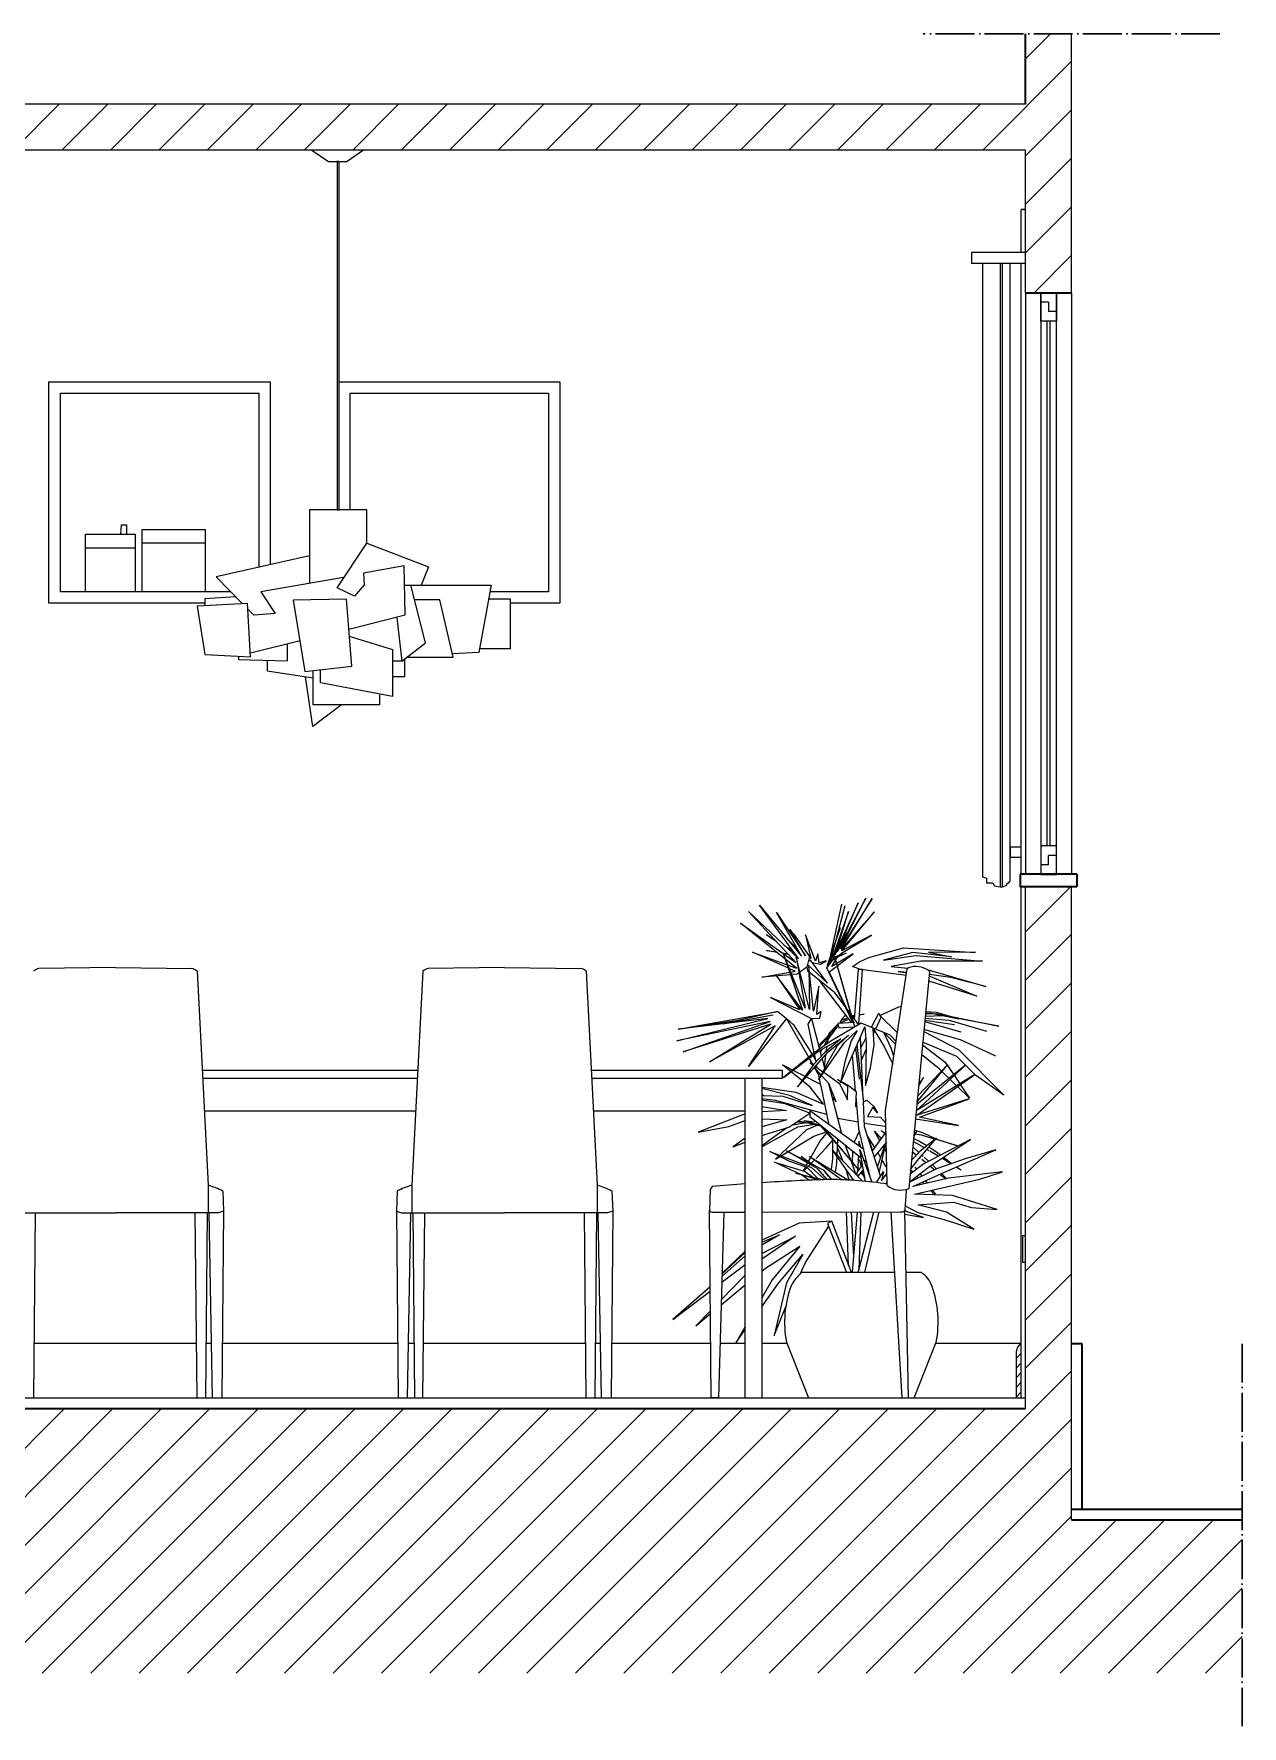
# Model space of a CAD drawing. Header units: millimetres. Extents: x 1206 to 12724, y 2853 to 4863.
# Drawn here: x 1436.2 to 1660.1, y 4544.1 to 4857.4 of the extents above; entities that cross this region are included whole.
import ezdxf

# ---------------------------------------------------------------- set-up
doc = ezdxf.new("R2010")
doc.units = ezdxf.units.MM
doc.linetypes.add('ACAD_ISO04W100', pattern=[30, 24, -3, 0, -3])
for name, color, linetype, lineweight in [('A-DETL-MBND', 7, 'Continuous', 18), ('A-FURN', 6, 'Continuous', 18), ('A-LP-SEZIONI', 250, 'Continuous', 13), ('A-SECT A-MCUT', 7, 'Continuous', 35), ('A-SECT C-MCUT', 7, 'Continuous', 20), ('arredi', 4, 'Continuous', 20), ('battiscopa', 6, 'Continuous', 13)]:
    doc.layers.add(name, color=color, linetype=linetype, lineweight=lineweight)
doc.layers.add('FINESTRE', color=5, linetype='Continuous')
doc.layers.add('VITI E CERNIERE', color=8, linetype='Continuous')

msp = doc.modelspace()

# ---------------------------------------------------------------- hatches: boundary and pattern name
at = {"layer": 'A-DETL-MBND'}
h = msp.add_hatch(dxfattribs=at)
h.set_pattern_fill('ANSI31', color=4, scale=2)
h.paths.add_polyline_path([(1238.03, 4844.41), (1238.03, 4835.91), (1619.94, 4835.91), (1619.94, 4809.5), (1628.44, 4809.5), (1628.44, 4857.44), (1619.94, 4857.44), (1619.94, 4844.41)])
h = msp.add_hatch(dxfattribs=at)
h.set_pattern_fill('ANSI31', color=4, scale=2)
h.paths.add_polyline_path([(1628.44, 4699.49), (1619.94, 4699.49), (1619.94, 4602.9), (1238.03, 4602.9), (1238.03, 4553.88), (1660.06, 4553.88), (1660.06, 4582.29), (1628.44, 4582.29)])
at = {"layer": 'arredi'}
h = msp.add_hatch(dxfattribs=at)
h.set_pattern_fill('ANSI31', color=256, scale=0.4)
h.paths.add_polyline_path([(1239.75, 4613.5), (1239.75, 4613.54, 0.420204), (1238.31, 4614.9), (1238.03, 4614.9), (1238.03, 4604.9), (1239.75, 4604.9)])
h.paths.add_polyline_path([(1619.14, 4614.85, 0.308637), (1618.23, 4613.47), (1618.23, 4604.9), (1619.14, 4604.9)])

# ---------------------------------------------------------------- linework, layer by layer
at = {"layer": 'A-DETL-MBND'}
msp.add_line((1619.94, 4844.41), (1238.03, 4844.41), dxfattribs=at)
at = {"layer": 'A-FURN'}
for p, q in [((1619.94, 4816.97), (1609.94, 4816.97)), ((1609.94, 4816.97), (1609.94, 4814.97)), ((1609.94, 4814.97), (1619.94, 4814.97)), ((1611.93, 4814.97), (1611.93, 4701.34)), ((1615.24, 4814.97), (1615.24, 4699.49)), ((1615.64, 4699.49), (1615.64, 4814.97)), ((1617.04, 4814.97), (1617.04, 4700.51)), ((1492.36, 4769.28), (1492.76, 4769.28)), ((1454.53, 4754.14), (1442.86, 4754.14)), ((1617.14, 4704.93), (1617.14, 4706.93)), ((1617.14, 4706.93), (1619.14, 4706.93)), ((1619.14, 4704.93), (1617.14, 4704.93)), ((1611.93, 4701.34), (1612.7, 4701.08)), ((1612.7, 4701.08), (1612.7, 4700.25)), ((1616.44, 4700.05), (1617.04, 4700.51)), ((1590.35, 4697.38), (1585.01, 4687.47)), ((1585.62, 4688.08), (1590.35, 4697.38)), ((1591.5, 4697.31), (1585.62, 4688.08)), ((1585.79, 4687.9), (1591.5, 4697.31)), ((1612.7, 4700.25), (1613.88, 4700.25)), ((1613.88, 4700.25), (1614.15, 4699.65)), ((1614.15, 4699.65), (1615.24, 4699.49)), ((1615.24, 4699.49), (1615.64, 4699.49)), ((1615.24, 4699.49), (1615.64, 4699.49)), ((1615.64, 4699.49), (1616.44, 4699.81)), ((1616.44, 4699.81), (1616.44, 4700.05)), ((1577.35, 4685.46), (1568.59, 4694.9)), ((1568.59, 4694.9), (1577.83, 4686.2)), ((1577.83, 4686.2), (1570.6, 4696.09)), ((1570.6, 4696.09), (1578.38, 4686.67)), ((1578.38, 4686.67), (1573.79, 4694.73)), ((1573.79, 4694.73), (1579.16, 4686.73)), ((1583.42, 4684.9), (1585.87, 4696.27)), ((1583.66, 4685.23), (1586.5, 4696.04)), ((1587.12, 4694.9), (1584.29, 4686.77)), ((1588.94, 4696.52), (1584.95, 4687.84)), ((1584.95, 4687.84), (1587.12, 4694.9)), ((1585.01, 4687.47), (1588.94, 4696.52)), ((1591.93, 4694.84), (1585.79, 4687.9)), ((1585.89, 4687.63), (1591.93, 4694.84)), ((1575.41, 4686.11), (1567.12, 4692.79)), ((1567.12, 4692.79), (1577.35, 4685.46)), ((1579.16, 4686.73), (1576.25, 4691.58)), ((1576.25, 4691.58), (1577.37, 4690.05)), ((1583.25, 4684.97), (1585.62, 4691.95)), ((1584.07, 4686.42), (1586.93, 4691.03)), ((1586.93, 4691.03), (1584.44, 4686.73)), ((1573.63, 4689.45), (1571.85, 4690.58)), ((1573.44, 4689.64), (1571.85, 4690.58)), ((1575.27, 4688.59), (1576.64, 4687.8)), ((1575.72, 4689.88), (1577.52, 4688.16)), ((1576.99, 4687.33), (1575.86, 4688.06)), ((1577.37, 4690.05), (1576.95, 4690.82)), ((1576.95, 4690.82), (1579.89, 4686.59)), ((1580.98, 4685.71), (1579.14, 4690.62)), ((1579.14, 4690.62), (1580.14, 4686.24)), ((1585.85, 4687.24), (1591.38, 4690.52)), ((1591.38, 4690.52), (1585.89, 4687.63)), ((1590.9, 4686.4), (1597.33, 4688.18)), ((1597.33, 4688.18), (1610.64, 4687.33)), ((1575.98, 4684.42), (1569.31, 4687.37)), ((1569.31, 4687.37), (1575.77, 4685.06)), ((1571.95, 4687.73), (1573.77, 4687.43)), ((1573.85, 4687.35), (1571.95, 4687.73)), ((1574.8, 4687.28), (1575.8, 4687.12)), ((1579.09, 4677.03), (1575.04, 4687.2)), ((1575.04, 4687.2), (1578.62, 4676.66)), ((1575.92, 4686.98), (1575.06, 4687.14)), ((1577.48, 4684.44), (1575.5, 4686.04)), ((1575.91, 4685.01), (1577.48, 4684.44)), ((1577.05, 4686.92), (1577.33, 4686.87)), ((1577.46, 4686.69), (1577.27, 4686.73)), ((1579.91, 4676.8), (1577.42, 4686.46)), ((1577.42, 4686.46), (1579.09, 4677.03)), ((1579.52, 4685.11), (1579.38, 4684.64)), ((1579.89, 4686.59), (1579.4, 4684.62)), ((1583.25, 4681.65), (1579.52, 4685.11)), ((1580.08, 4685.89), (1579.65, 4685.67)), ((1580.63, 4676.46), (1579.77, 4684.81)), ((1579.77, 4684.81), (1579.91, 4676.8)), ((1580.14, 4686.24), (1579.89, 4686.59)), ((1583.25, 4681.65), (1580.08, 4685.89)), ((1580.36, 4685.5), (1581.92, 4685.15)), ((1581.45, 4687.12), (1580.98, 4685.71)), ((1581.69, 4685.42), (1581.45, 4687.12)), ((1582.96, 4685.79), (1581.69, 4685.42)), ((1581.92, 4685.15), (1582.96, 4685.79)), ((1583.11, 4684.5), (1584.25, 4686.01)), ((1583.29, 4684.73), (1583.25, 4684.97)), ((1583.47, 4683.67), (1588, 4687.12)), ((1586.67, 4687.22), (1583.82, 4685.93)), ((1583.82, 4685.93), (1584.68, 4686.08)), ((1588, 4687.12), (1584.01, 4684.73)), ((1584.01, 4684.73), (1585.09, 4686.51)), ((1584.07, 4686.42), (1586.67, 4687.22)), ((1584.68, 4686.08), (1584.07, 4686.42)), ((1584.44, 4686.73), (1584.5, 4686.53)), ((1584.65, 4686.08), (1587.94, 4674.61)), ((1584.68, 4686.08), (1585.09, 4686.51)), ((1588.31, 4673.59), (1584.7, 4686.11)), ((1585.42, 4686.83), (1585.85, 4687.24)), ((1587.88, 4684.72), (1589.15, 4685.59)), ((1589.35, 4684.21), (1587.88, 4684.72)), ((1589.15, 4685.59), (1590.9, 4686.4)), ((1599.05, 4687.35), (1593.61, 4685.91)), ((1593.61, 4685.91), (1599.62, 4686.81)), ((1600.51, 4685.71), (1595.02, 4684.72)), ((1595.02, 4684.72), (1598.1, 4684.44)), ((1606.2, 4686.55), (1599.05, 4687.35)), ((1599.62, 4686.81), (1611.97, 4685.73)), ((1611.97, 4685.73), (1600.51, 4685.71)), ((1610.64, 4687.33), (1601.95, 4687.39)), ((1601.95, 4687.39), (1606.2, 4686.55)), ((1451.29, 4684.55), (1437.13, 4684.39)), ((1451.29, 4684.55), (1465.45, 4684.39)), ((1466.41, 4683.91), (1468.48, 4644.25)), ((1508.27, 4683.91), (1506.2, 4644.25)), ((1523.39, 4684.55), (1509.23, 4684.39)), ((1523.39, 4684.55), (1537.55, 4684.39)), ((1538.51, 4683.91), (1540.58, 4644.25)), ((1571.05, 4682.74), (1576.24, 4683.67)), ((1576.38, 4683.23), (1571.05, 4682.74)), ((1578.62, 4676.66), (1573.64, 4683.2)), ((1573.64, 4683.2), (1578.09, 4676.7)), ((1577.25, 4683.85), (1576.18, 4684.33)), ((1576.43, 4683.71), (1577.25, 4683.85)), ((1577.6, 4683.35), (1576.61, 4683.25)), ((1577.93, 4683.58), (1577.6, 4683.35)), ((1579.4, 4684.62), (1578.13, 4683.72)), ((1579.38, 4684.64), (1579.5, 4684.01)), ((1579.5, 4684.01), (1584.5, 4679.98)), ((1587.67, 4674.35), (1581.69, 4682.23)), ((1583.47, 4683.67), (1583.11, 4684.5)), ((1587.9, 4674.37), (1583.47, 4683.67)), ((1588.04, 4674.31), (1583.54, 4683.73)), ((1588.94, 4684.21), (1588.2, 4674.98)), ((1589.74, 4684.17), (1588.94, 4684.21)), ((1589.06, 4674.04), (1589.74, 4684.17)), ((1597.88, 4683.09), (1589.35, 4684.21)), ((1596.31, 4683.8), (1597.91, 4683.56)), ((1597.93, 4683.65), (1596.31, 4683.8)), ((1602.1, 4683.78), (1598.28, 4643.63)), ((1601.77, 4684.12), (1601.9, 4684.11)), ((1601.9, 4684.11), (1612.56, 4681.04)), ((1602.43, 4681.88), (1601.93, 4682.01)), ((1602.02, 4682.96), (1602.2, 4682.94)), ((1602.12, 4683.29), (1602.05, 4683.29)), ((1605.99, 4682.7), (1602.12, 4683.29)), ((1602.2, 4682.94), (1610.88, 4679.26)), ((1610.88, 4679.26), (1602.43, 4681.88)), ((1612.56, 4681.04), (1605.99, 4682.7)), ((1578.09, 4676.7), (1572.65, 4679.03)), ((1572.65, 4679.03), (1580.28, 4675.1)), ((1581.63, 4681.1), (1580.63, 4676.46)), ((1581.28, 4675.84), (1581.63, 4681.1)), ((1584.44, 4680.02), (1586.44, 4677.34)), ((1555.58, 4673.12), (1574.02, 4676.41)), ((1574.02, 4676.41), (1563.88, 4674.13)), ((1563.88, 4674.13), (1573.14, 4675.8)), ((1574.02, 4676.41), (1575.62, 4675.12)), ((1582.04, 4676.41), (1581.28, 4675.84)), ((1581.78, 4675.19), (1582.04, 4676.41)), ((1586.4, 4675.55), (1585.85, 4674.9)), ((1586.75, 4675.58), (1586.4, 4675.55)), ((1586.85, 4676.8), (1587.59, 4675.8)), ((1587.71, 4675.68), (1588.26, 4675.74)), ((1587.71, 4675.64), (1588.92, 4674)), ((1588.24, 4675.49), (1587.88, 4675.41)), ((1590.02, 4675.94), (1589.17, 4675.72)), ((1589.19, 4675.84), (1590.02, 4675.94)), ((1591.36, 4673.49), (1592.71, 4676.11)), ((1592.71, 4676.11), (1593.12, 4675.29)), ((1592.91, 4675.7), (1596.45, 4677.25)), ((1596.2, 4672.46), (1592.91, 4675.7)), ((1596.45, 4677.25), (1596.96, 4677.4)), ((1604.68, 4675.58), (1601.31, 4675.47)), ((1603.23, 4675.96), (1601.35, 4675.89)), ((1601.37, 4676.11), (1602.14, 4676.19)), ((1601.4, 4676.42), (1603.37, 4676.27)), ((1602.14, 4676.19), (1607.57, 4675.08)), ((1607.57, 4675.08), (1603.23, 4675.96)), ((1603.37, 4676.27), (1605.87, 4675.56)), ((1615, 4673.69), (1604.68, 4675.58)), ((1605.87, 4675.56), (1615, 4673.69)), ((1555.29, 4671.01), (1572.18, 4675.13)), ((1572.59, 4674.57), (1555.29, 4671.01)), ((1572.18, 4675.13), (1555.58, 4673.12)), ((1555.58, 4673.12), (1567.48, 4674.94)), ((1556.48, 4668.94), (1572.59, 4674.57)), ((1572.75, 4674.06), (1556.48, 4668.94)), ((1561.37, 4667.08), (1572.75, 4674.06)), ((1573.53, 4673.75), (1561.37, 4667.08)), ((1575.62, 4675.12), (1568.59, 4666.2)), ((1568.59, 4666.2), (1573.53, 4673.75)), ((1579.83, 4667.82), (1575.62, 4675.12)), ((1576.9, 4673.96), (1575.62, 4675.12)), ((1576.9, 4673.96), (1580.43, 4668.39)), ((1579.65, 4674.06), (1580.28, 4675.1)), ((1580.77, 4668.68), (1579.65, 4674.06)), ((1580.28, 4675.1), (1581.78, 4675.19)), ((1580.28, 4675.1), (1581.76, 4669.41)), ((1584.9, 4673.5), (1581.57, 4670.13)), ((1581.65, 4669.8), (1583.86, 4672.24)), ((1583.25, 4671.13), (1585.24, 4673.81)), ((1585.17, 4674.06), (1583.43, 4672.28)), ((1583.43, 4672.28), (1584.9, 4673.5)), ((1589.47, 4674.27), (1583.84, 4670.91)), ((1588.24, 4674.39), (1585.15, 4674.22)), ((1585.15, 4674.22), (1585.34, 4673.39)), ((1585.34, 4673.39), (1587.98, 4673.55)), ((1585.85, 4674.9), (1585.52, 4674.24)), ((1586.91, 4674.88), (1585.52, 4674.24)), ((1587.04, 4675.19), (1585.99, 4674.94)), ((1585.99, 4674.94), (1586.91, 4674.88)), ((1586.38, 4670.66), (1588.72, 4672.87)), ((1588.72, 4672.87), (1587.63, 4670.95)), ((1589.02, 4670.95), (1590.17, 4673.59)), ((1594.86, 4672.01), (1589.47, 4674.27)), ((1590.17, 4673.59), (1590.39, 4670.62)), ((1591.85, 4670.27), (1591.66, 4673.26)), ((1591.66, 4673.26), (1593.75, 4669.91)), ((1591.95, 4672.77), (1591.72, 4672.24)), ((1593.12, 4675.29), (1592.15, 4673.16)), ((1595, 4669.62), (1593.67, 4672.55)), ((1593.67, 4672.55), (1595.87, 4670.28)), ((1601.05, 4672.7), (1607.49, 4669.35)), ((1607.85, 4671.17), (1601.08, 4673.07)), ((1601.22, 4674.55), (1607.91, 4672.65)), ((1606.77, 4673.94), (1601.24, 4674.75)), ((1601.28, 4675.19), (1605.77, 4674.82)), ((1605.77, 4674.82), (1612.68, 4672.79)), ((1575.1, 4664.21), (1581.55, 4669.09)), ((1583.84, 4670.91), (1580.75, 4668.78)), ((1581.55, 4669.09), (1585.69, 4671.32)), ((1581.8, 4669.23), (1582.08, 4668.15)), ((1581.92, 4668.74), (1582.27, 4669.48)), ((1582.53, 4669.95), (1583.15, 4671.09)), ((1585.69, 4671.32), (1582.59, 4668.68)), ((1583.09, 4669.93), (1582.92, 4668.98)), ((1583.15, 4671.09), (1583.58, 4671.73)), ((1583.25, 4671.13), (1583.15, 4670.42)), ((1583.58, 4671.73), (1583.25, 4671.13)), ((1583.37, 4668.94), (1587.14, 4672.01)), ((1585.05, 4670.05), (1583.45, 4667.33)), ((1583.98, 4667.22), (1586.38, 4670.66)), ((1587.14, 4672.01), (1585.05, 4670.05)), ((1587.63, 4670.95), (1586.44, 4667.08)), ((1587.33, 4667.07), (1589.02, 4670.95)), ((1589.15, 4663.91), (1588.45, 4669.68)), ((1588.69, 4670.23), (1589.92, 4659.65)), ((1589.84, 4660.29), (1589.33, 4671.67)), ((1590.31, 4671.46), (1589.41, 4669.72)), ((1590.35, 4669.29), (1589.53, 4667.49)), ((1590.39, 4670.62), (1590.25, 4662.74)), ((1591.21, 4665.96), (1591.85, 4670.27)), ((1593.75, 4669.91), (1595.31, 4666.67)), ((1595.95, 4670.84), (1594.86, 4672.01)), ((1595.54, 4668.17), (1595, 4669.62)), ((1600.82, 4670.27), (1605.05, 4667.06)), ((1607.2, 4668.1), (1600.86, 4670.71)), ((1607.49, 4669.35), (1615.9, 4660.9)), ((1614.4, 4668.17), (1607.85, 4671.17)), ((1580, 4662.37), (1574.92, 4666.53)), ((1574.92, 4666.53), (1581.96, 4662.93)), ((1580.75, 4668.78), (1575.1, 4664.21)), ((1577.66, 4662.48), (1583.37, 4668.94)), ((1580.67, 4666.65), (1577.66, 4662.48)), ((1580.57, 4666.53), (1579.85, 4667.8)), ((1580.49, 4666.4), (1580.02, 4666.92)), ((1580.02, 4666.92), (1580.58, 4666.53)), ((1580.49, 4668.31), (1581.02, 4667.49)), ((1582.59, 4668.68), (1580.67, 4666.65)), ((1581.1, 4667.1), (1580.81, 4668.53)), ((1582.04, 4664.65), (1580.81, 4666.04)), ((1580.99, 4666.24), (1582.37, 4665.27)), ((1581.33, 4665.98), (1581.22, 4666.51)), ((1583.45, 4667.33), (1581.59, 4663.77)), ((1581.59, 4663.77), (1583.98, 4667.22)), ((1582.21, 4667.65), (1582.68, 4665.87)), ((1582.86, 4668.37), (1582.62, 4666.1)), ((1586.44, 4667.08), (1585.64, 4663.19)), ((1585.64, 4663.19), (1587.33, 4667.07)), ((1588.43, 4661.7), (1587.86, 4668.31)), ((1590.25, 4662.74), (1591.21, 4665.96)), ((1599.65, 4657.99), (1608.8, 4666.45)), ((1608.8, 4666.45), (1599.76, 4659.17)), ((1599.8, 4659.63), (1605.54, 4666.61)), ((1605.54, 4666.61), (1599.91, 4660.72)), ((1603.9, 4665.81), (1600.64, 4668.42)), ((1605.05, 4667.06), (1606.62, 4664.7)), ((1610.62, 4664.64), (1607.2, 4668.1)), ((1467.36, 4665.56), (1507.24, 4665.56)), ((1477.34, 4664.03), (1467.44, 4664.03)), ((1507.23, 4664.03), (1477.34, 4664.03)), ((1539.46, 4665.56), (1574.85, 4665.56)), ((1574.85, 4664.03), (1539.54, 4664.03)), ((1568, 4604.9), (1568, 4664.03)), ((1574.85, 4664.03), (1571.04, 4664.03)), ((1571.04, 4664.03), (1571.04, 4604.9)), ((1574.85, 4665.56), (1574.85, 4664.03)), ((1581.59, 4664.79), (1580.96, 4665.85)), ((1581.73, 4664.07), (1581.47, 4665.28)), ((1581.96, 4662.93), (1581.74, 4664.01)), ((1583.54, 4655.45), (1581.98, 4662.91)), ((1583.45, 4663.07), (1582.13, 4664.55)), ((1582.54, 4665.15), (1585.46, 4663.09)), ((1583.41, 4663.11), (1585.84, 4653.81)), ((1584.83, 4659.71), (1583.45, 4663.07)), ((1587.02, 4662.5), (1585.09, 4663.81)), ((1585.09, 4663.81), (1587.04, 4662.8)), ((1585.46, 4663.09), (1586.93, 4660.04)), ((1587.04, 4662.8), (1588.57, 4661.6)), ((1610.53, 4664.77), (1599.65, 4657.99)), ((1599.77, 4657.24), (1610.53, 4664.77)), ((1600.08, 4662.51), (1601.04, 4664.22)), ((1601.04, 4664.22), (1600.12, 4662.98)), ((1604.35, 4665.37), (1603.9, 4665.81)), ((1605.76, 4664), (1604.44, 4665.28)), ((1607.14, 4662.66), (1605.95, 4663.82)), ((1606.73, 4664.54), (1607.74, 4663.03)), ((1607.83, 4662.89), (1609.51, 4660.37)), ((1615.9, 4660.9), (1610.62, 4664.64)), ((1568, 4660.45), (1567.98, 4660.45)), ((1571.04, 4662.41), (1577.38, 4661.49)), ((1576.21, 4660.88), (1571.04, 4662.17)), ((1571.42, 4660.84), (1571.04, 4661.02)), ((1571.04, 4660.85), (1574.96, 4660.76)), ((1573.61, 4659.92), (1571.04, 4660.25)), ((1575.37, 4659.34), (1571.04, 4659.99)), ((1583.13, 4657.34), (1573.61, 4659.92)), ((1574.96, 4660.76), (1580.4, 4659)), ((1580.4, 4659), (1576.21, 4660.88)), ((1577.38, 4661.49), (1582.47, 4659.26)), ((1582.47, 4659.26), (1580, 4662.37)), ((1584.07, 4660.57), (1584.83, 4659.71)), ((1586.93, 4660.04), (1587.02, 4662.5)), ((1588.57, 4661.6), (1588.43, 4658.79)), ((1589.06, 4654.7), (1588.51, 4660.76)), ((1589.92, 4659.66), (1590.54, 4660.02)), ((1590.07, 4655.07), (1589.92, 4659.65)), ((1590.54, 4660.02), (1591.77, 4658.87)), ((1609.47, 4660.24), (1599.77, 4657.24)), ((1600.26, 4656.87), (1609.47, 4660.24)), ((1609.51, 4660.37), (1607.3, 4662.51)), ((1477.34, 4657.95), (1467.76, 4657.95)), ((1506.92, 4657.95), (1477.34, 4657.95)), ((1568, 4657.95), (1539.86, 4657.95)), ((1568, 4657.44), (1559.28, 4654.06)), ((1571.04, 4658.82), (1575.66, 4658.1)), ((1575.66, 4658.1), (1571.04, 4657.83)), ((1571.04, 4656.51), (1575.72, 4656.33)), ((1579.95, 4657.58), (1575.37, 4659.34)), ((1576.07, 4654.98), (1579.95, 4657.58)), ((1589.98, 4650.87), (1579.95, 4658.01)), ((1579.95, 4658.01), (1579.95, 4656.97)), ((1579.95, 4656.97), (1589.47, 4649.33)), ((1585.44, 4656.54), (1585.07, 4656.7)), ((1588.94, 4655.92), (1585.44, 4656.54)), ((1588.43, 4658.79), (1588.68, 4658.93)), ((1591.64, 4658.69), (1590.64, 4656.99)), ((1590.64, 4656.99), (1593.07, 4656.83)), ((1592.52, 4657.66), (1591.64, 4658.69)), ((1591.77, 4658.87), (1592.52, 4657.66)), ((1593.07, 4656.83), (1594.05, 4655.74)), ((1599.51, 4656.51), (1607.48, 4655.29)), ((1607.48, 4655.29), (1600.26, 4656.87)), ((1559.28, 4654.06), (1564.95, 4655.11)), ((1564.95, 4655.11), (1568, 4656.24)), ((1575.72, 4656.33), (1571.04, 4655.04)), ((1571.04, 4651.33), (1577.74, 4655.04)), ((1575.61, 4654.82), (1571.04, 4651.54)), ((1571.04, 4653.39), (1571.6, 4653.61)), ((1571.6, 4653.61), (1576.07, 4654.98)), ((1579.36, 4654.49), (1573.59, 4649.05)), ((1579.3, 4655.78), (1576.76, 4655.39)), ((1578.66, 4655.92), (1577.54, 4655.88)), ((1577.74, 4655.04), (1580.59, 4655.47)), ((1582, 4655.15), (1577.89, 4656.09)), ((1578.85, 4656.23), (1580.85, 4655.99)), ((1578.85, 4656.23), (1581.8, 4655.39)), ((1581.24, 4655.33), (1579.36, 4654.49)), ((1580.71, 4653.35), (1583.33, 4654.25)), ((1581.51, 4655.72), (1588.02, 4648.31)), ((1583.33, 4654.25), (1581.92, 4652.57)), ((1589.02, 4647.12), (1582.47, 4654.94)), ((1588.16, 4652.16), (1589.19, 4654.35)), ((1588.95, 4655.91), (1588.94, 4655.92)), ((1591.11, 4645.77), (1589.06, 4654.7)), ((1590.54, 4655.64), (1590.05, 4655.73)), ((1593.07, 4645.9), (1590.07, 4655.07)), ((1593.87, 4655.13), (1590.54, 4655.64)), ((1591.54, 4650.6), (1594.08, 4654.08)), ((1592.93, 4652.49), (1591.93, 4654.23)), ((1591.93, 4654.23), (1593.2, 4652.86)), ((1593.83, 4653.73), (1593.18, 4654.35)), ((1593.18, 4654.35), (1593.93, 4653.86)), ((1593.67, 4656.15), (1594.04, 4656.05)), ((1594.06, 4655), (1593.87, 4655.13)), ((1599.69, 4654.1), (1599.2, 4653.26)), ((1599.22, 4653.43), (1599.69, 4654.1)), ((1599.46, 4653.78), (1599.25, 4653.83)), ((1601, 4653.88), (1599.31, 4654.43)), ((1599.5, 4653.78), (1600.57, 4653.55)), ((1600.57, 4653.55), (1603.19, 4652.75)), ((1603.27, 4652.85), (1601, 4653.88)), ((1568, 4652.94), (1565.77, 4651.34)), ((1565.77, 4651.34), (1568, 4652.21)), ((1576.25, 4648.62), (1572.56, 4650.48)), ((1572.56, 4650.48), (1580.24, 4647.51)), ((1573.59, 4649.05), (1580.71, 4653.35)), ((1581.45, 4647.25), (1575.61, 4650.6)), ((1575.61, 4650.6), (1582.45, 4647.08)), ((1581.92, 4652.57), (1580.14, 4649.42)), ((1581.14, 4649.21), (1583, 4651.16)), ((1583, 4651.16), (1584.17, 4652.55)), ((1584.17, 4652.55), (1584.13, 4649.11)), ((1588.09, 4645.14), (1584.29, 4650.6)), ((1584.29, 4650.6), (1589.69, 4645.01)), ((1584.97, 4648.25), (1585.17, 4652.79)), ((1586.14, 4648.66), (1585.15, 4651.12)), ((1586.5, 4651.69), (1587.51, 4648.92)), ((1587.84, 4648.52), (1587.9, 4650.56)), ((1589.04, 4652.38), (1589, 4651.55)), ((1589.39, 4651.28), (1589.04, 4652.38)), ((1590.28, 4644.95), (1589.19, 4650.83)), ((1589.19, 4650.83), (1591.47, 4644.82)), ((1591.99, 4651.2), (1590.7, 4653.28)), ((1590.7, 4653.28), (1591.54, 4650.6)), ((1594.13, 4652.2), (1591.89, 4649.5)), ((1592.5, 4647.64), (1593.91, 4651.71)), ((1593.08, 4649.33), (1592.54, 4650.28)), ((1593.91, 4651.71), (1592.79, 4646.76)), ((1593.51, 4651.46), (1593.69, 4651.14)), ((1593.75, 4651.05), (1594.17, 4650.33)), ((1594.13, 4651.89), (1593.98, 4652.04)), ((1600.42, 4650.56), (1598.79, 4648.91)), ((1599.67, 4649.8), (1598.93, 4650.4)), ((1600.18, 4650.3), (1599.02, 4651.35)), ((1599.79, 4652), (1599.11, 4652.32)), ((1600.18, 4652.42), (1599.17, 4652.91)), ((1601.18, 4651.16), (1599.79, 4652)), ((1599.83, 4648.76), (1603.43, 4652.94)), ((1601.65, 4651.54), (1600.18, 4652.42)), ((1603.43, 4652.94), (1600.42, 4650.56)), ((1609.7, 4652.73), (1601.06, 4648.23)), ((1602.08, 4650.62), (1601.65, 4650.87)), ((1602.02, 4651.3), (1602.53, 4651.01)), ((1603.66, 4649.66), (1602.18, 4650.56)), ((1602.2, 4647.78), (1609.7, 4652.73)), ((1602.57, 4650.97), (1603.08, 4650.68)), ((1603.08, 4650.68), (1604.09, 4649.91)), ((1607.3, 4651.54), (1603.25, 4652.75)), ((1603.31, 4652.83), (1607.32, 4651.54)), ((1604.33, 4646.39), (1614.42, 4650.81)), ((1614.42, 4650.81), (1608.73, 4649.15)), ((1578.44, 4646.14), (1573.42, 4648.5)), ((1573.42, 4648.5), (1579.07, 4646.76)), ((1579.44, 4647.53), (1576.25, 4648.62)), ((1578.34, 4649.56), (1580.94, 4647.84)), ((1580, 4648.33), (1578.34, 4649.56)), ((1579.14, 4647.64), (1578.71, 4646.88)), ((1579.44, 4647.53), (1578.77, 4646.86)), ((1579.28, 4647.88), (1579.54, 4648.33)), ((1581.44, 4645.51), (1579.44, 4647.53)), ((1579.99, 4648.07), (1579.65, 4647.74)), ((1579.71, 4648.64), (1580.14, 4649.4)), ((1585.84, 4645.26), (1579.91, 4649.58)), ((1579.91, 4649.58), (1587.12, 4645.2)), ((1580.83, 4648.9), (1580.22, 4648.31)), ((1580.24, 4647.51), (1582.76, 4645.28)), ((1583.17, 4645.29), (1581.45, 4647.25)), ((1584.13, 4649.11), (1583.9, 4647.16)), ((1584.68, 4646.69), (1584.97, 4648.25)), ((1587.25, 4645.19), (1586.69, 4647.14)), ((1587.53, 4648.86), (1588.47, 4646.26)), ((1589.7, 4648.06), (1588.65, 4646.61)), ((1588.96, 4649.74), (1588.78, 4646.8)), ((1589.57, 4647.88), (1589.15, 4648.93)), ((1589.15, 4648.93), (1589.49, 4647.76)), ((1589.88, 4648.97), (1590.5, 4648.49)), ((1594.23, 4647.53), (1593.29, 4648.96)), ((1598.39, 4644.79), (1602.2, 4647.78)), ((1603.41, 4647.29), (1598.39, 4644.75)), ((1601.06, 4648.23), (1598.54, 4646.32)), ((1598.62, 4647.15), (1599.83, 4648.76)), ((1599.42, 4647.61), (1599.73, 4647.23)), ((1600.42, 4649.21), (1600.3, 4649.31)), ((1601.39, 4648.43), (1600.69, 4648.99)), ((1600.73, 4649.81), (1600.93, 4649.64)), ((1601.12, 4649.44), (1601.88, 4648.78)), ((1603.04, 4647.12), (1602.2, 4647.8)), ((1602.61, 4648.06), (1603.41, 4647.29)), ((1608.73, 4649.15), (1603.41, 4647.29)), ((1606.07, 4648.21), (1604.39, 4649.23)), ((1604.72, 4649.44), (1606.28, 4648.29)), ((1607.06, 4647.61), (1607.94, 4647.08)), ((1607.16, 4647.64), (1607.94, 4647.08)), ((1468.48, 4644.25), (1468.48, 4639.15)), ((1506.2, 4644.25), (1506.2, 4639.15)), ((1540.58, 4644.25), (1540.58, 4639.15)), ((1577.37, 4646.47), (1582.48, 4645.27)), ((1581.52, 4645.23), (1577.37, 4646.47)), ((1579.75, 4645.16), (1578.44, 4646.14)), ((1579.07, 4646.76), (1580.5, 4645.73)), ((1580.97, 4645.4), (1581.21, 4645.22)), ((1582.45, 4647.08), (1584, 4645.3)), ((1583.44, 4645.94), (1582.86, 4646.59)), ((1584, 4645.3), (1583.44, 4645.94)), ((1588.65, 4646.61), (1588.65, 4646.08)), ((1588.86, 4645.85), (1589.88, 4647.08)), ((1590, 4645.94), (1589.47, 4646.57)), ((1589.51, 4646.61), (1589.94, 4646.12)), ((1590.25, 4645.02), (1589.72, 4646.88)), ((1592.33, 4644.72), (1593.63, 4646.76)), ((1593.63, 4646.76), (1593.24, 4645.04)), ((1593.24, 4645.04), (1594.26, 4646.46)), ((1594.29, 4644.9), (1594.04, 4644.47)), ((1594.31, 4644.17), (1594.3, 4644.43)), ((1599.05, 4646.71), (1598.79, 4646.96)), ((1599.07, 4644.01), (1604.33, 4646.39)), ((1605.66, 4645.55), (1599.07, 4644.01)), ((1599.36, 4642.58), (1606.07, 4644.16)), ((1600.08, 4645.61), (1599.81, 4645.9)), ((1600.42, 4646.37), (1600.73, 4645.94)), ((1601.14, 4644.5), (1600.83, 4644.81)), ((1601.37, 4645.06), (1601.71, 4644.63)), ((1604.07, 4646.3), (1605.15, 4645.44)), ((1604.33, 4646.39), (1605.29, 4645.47)), ((1615.63, 4646.73), (1605.66, 4645.55)), ((1606.07, 4644.16), (1611.46, 4645.34)), ((1611.46, 4645.34), (1615.63, 4646.73)), ((1471.18, 4643.13), (1471.34, 4639.47)), ((1503.5, 4643.13), (1503.34, 4639.47)), ((1543.28, 4643.13), (1543.44, 4639.47)), ((1606.4, 4642.33), (1599.36, 4642.58)), ((1600.03, 4640.61), (1606.56, 4641.08)), ((1602.29, 4643.26), (1603, 4642.52)), ((1602.63, 4643.34), (1603.21, 4642.56)), ((1614.69, 4639.77), (1606.4, 4642.33)), ((1606.56, 4641.08), (1609.92, 4640.14)), ((1432.19, 4639.15), (1451.29, 4639.15)), ((1436.17, 4604.89), (1436.49, 4639.15)), ((1470.39, 4639.15), (1451.29, 4639.15)), ((1466.41, 4604.89), (1466.09, 4639.15)), ((1468.31, 4639.15), (1468, 4604.9)), ((1469.27, 4604.9), (1468.64, 4639.15)), ((1471.34, 4639.47), (1470.39, 4639.15)), ((1471.34, 4639.47), (1471.02, 4604.9)), ((1503.34, 4639.47), (1503.66, 4604.9)), ((1503.34, 4639.47), (1504.29, 4639.15)), ((1504.29, 4639.15), (1523.39, 4639.15)), ((1505.4, 4604.9), (1506.04, 4639.15)), ((1506.37, 4639.15), (1506.68, 4604.9)), ((1508.27, 4604.89), (1508.59, 4639.15)), ((1542.49, 4639.15), (1523.39, 4639.15)), ((1538.51, 4604.89), (1538.19, 4639.15)), ((1540.41, 4639.15), (1540.1, 4604.9)), ((1541.37, 4604.9), (1540.74, 4639.15)), ((1543.44, 4639.47), (1542.49, 4639.15)), ((1543.44, 4639.47), (1543.12, 4604.9)), ((1587.14, 4629.4), (1586.76, 4639.29)), ((1587.62, 4639.3), (1588.06, 4631.04)), ((1587.83, 4628.15), (1588.76, 4639.3)), ((1588.9, 4628.09), (1591.83, 4639.3)), ((1589.41, 4639.3), (1589.02, 4628.58)), ((1592.71, 4639.31), (1590.09, 4628.15)), ((1601, 4638.28), (1597.5, 4639.48)), ((1597.54, 4638.89), (1601, 4638.28)), ((1597.64, 4640.44), (1599.99, 4639.2)), ((1599.99, 4639.2), (1604.82, 4637.87)), ((1605.3, 4639.28), (1600.03, 4640.61)), ((1604.82, 4637.87), (1610.35, 4636.09)), ((1610.35, 4636.09), (1605.3, 4639.28)), ((1609.92, 4640.14), (1614.69, 4639.77)), ((1577.97, 4637.24), (1571.04, 4634.1)), ((1571.04, 4633.73), (1574.33, 4635.05)), ((1574.33, 4635.05), (1571.04, 4633.16)), ((1571.04, 4631.58), (1577.33, 4634.84)), ((1577.33, 4634.84), (1571.04, 4630.54)), ((1584.03, 4637.56), (1577.97, 4637.24)), ((1579.14, 4629.91), (1583.45, 4636.66)), ((1584.03, 4637.56), (1583.25, 4637.16)), ((1583.25, 4637.16), (1586.75, 4628.07)), ((1587.65, 4628.07), (1584.03, 4637.56)), ((1619.44, 4629.93), (1619.44, 4634.93)), ((1619.44, 4634.93), (1619.94, 4634.93)), ((1568, 4632.02), (1563.68, 4627.89)), ((1563.68, 4627.8), (1568, 4631.76)), ((1571.73, 4628.89), (1578.09, 4632.98)), ((1578.09, 4632.98), (1572.95, 4626.72)), ((1563.63, 4626.27), (1568, 4629.59)), ((1568, 4631.14), (1563.66, 4627.34)), ((1571.04, 4628.32), (1571.73, 4628.89)), ((1574.16, 4626.1), (1578.64, 4631.42)), ((1578.64, 4631.42), (1575.62, 4626.14)), ((1578.11, 4627.68), (1579.14, 4629.91)), ((1619.94, 4629.93), (1619.44, 4629.93)), ((1561.5, 4625.45), (1554.55, 4619.35)), ((1563.52, 4622.1), (1568, 4625.8)), ((1568, 4627.57), (1563.55, 4623.03)), ((1572.95, 4626.72), (1571.04, 4623.4)), ((1571.04, 4621.75), (1574.16, 4626.1)), ((1575.62, 4626.14), (1573.36, 4616.42)), ((1595.63, 4628.07), (1578.44, 4628.07)), ((1600.57, 4628.07), (1597.76, 4628.07)), ((1554.55, 4619.35), (1561.51, 4624.65)), ((1573.36, 4616.42), (1575.68, 4622.19)), ((1561.54, 4620.99), (1558.83, 4618.22)), ((1558.83, 4618.22), (1561.55, 4620.47)), ((1568, 4618.09), (1566.3, 4615.13)), ((1566.3, 4615.13), (1568, 4617.5)), ((1575.61, 4615.21), (1579.73, 4604.9)), ((1599.28, 4604.9), (1603.39, 4615.21))]:
    msp.add_line(p, q, dxfattribs=at)
for points in [[(1487.7, 4835.91), (1487.7, 4835.91), (1490.74, 4833.79)], [(1497.24, 4835.91), (1487.7, 4835.91)], [(1497.24, 4835.91), (1497.24, 4835.91), (1494.2, 4833.79)], [(1490.74, 4833.79), (1494.2, 4833.79)], [(1492.7, 4833.79), (1492.24, 4833.79)], [(1467.85, 4752.02), (1438.97, 4752.02), (1438.97, 4793.02), (1479.97, 4793.02), (1479.97, 4759.12)], [(1492.76, 4793.02), (1533.65, 4793.02), (1533.65, 4752.02), (1524.44, 4752.02)], [(1472.62, 4754.14), (1441.09, 4754.14), (1441.09, 4790.9), (1477.85, 4790.9), (1477.85, 4758.65)], [(1494.77, 4769.28), (1494.77, 4790.9), (1531.53, 4790.9), (1531.53, 4754.14), (1520.65, 4754.14)], [(1594.3, 4644.43), (1593.99, 4658.09), (1598.02, 4684.3)], [(1563.99, 4639.25), (1563.99, 4639.25), (1563.05, 4604.9), (1561.69, 4604.9), (1561.38, 4639.55)], [(1561.79, 4639.25), (1568, 4639.26)], [(1594.95, 4639.31), (1597.02, 4604.9), (1598.24, 4604.9), (1597.53, 4639.53)]]:
    msp.add_lwpolyline(points, dxfattribs=at)
for points in [[(1561.49, 4643.38), (1561.35, 4639.62, 0.320372), (1561.79, 4639.25, 0.320372)], [(1571.04, 4639.27), (1596.71, 4639.31, 0.041295), (1597.44, 4639.37, 0.117272), (1597.59, 4639.77), (1597.85, 4643.23), (1597.83, 4643.36), (1598.28, 4643.63)]]:
    msp.add_lwpolyline(points, format="xyb", dxfattribs=at)
for centre, radius, start, end in [((1599.58, 4680.58), 4.17, 54.838, 109.6373), ((1437.72, 4682), 2.46, 104.0362, 129.0939), ((1464.86, 4682), 2.46, 50.9061, 75.9638), ((1509.82, 4682), 2.46, 104.0362, 129.0939), ((1536.96, 4682), 2.46, 50.9061, 75.9638), ((1598.3, 4684.25), 0.275, 103.6887, 170.5416), ((1601.5, 4683.56), 0.638, 20.5093, 41.721), ((1464.41, 4630.58), 14.26, 61.6468, 73.4184), ((1510.27, 4630.58), 14.26, 106.5816, 118.3532), ((1536.51, 4630.58), 14.26, 61.6468, 73.4184), ((1566.23, 4641.06), 5.28, 146.1195, 154.0421), ((1595.95, 4257.32), 388.18, 94.1295, 95.0404), ((1595.95, 4257.32), 388.18, 91.8194, 93.6792), ((1583.15, 4573.74), 71.57, 81.0322, 89.6153), ((1596.76, 4647.32), 3.99, 232.0686, 292.3934)]:
    msp.add_arc(centre, radius, start, end, dxfattribs=at)
for centre, major_axis, start_param, end_param in [((1594.94, 4618.82), (13.91, 13.91), 2.002937, 2.540996), ((1583.42, 4622.08), (5.51, 5.51), 1.479214, 1.883693), ((1598.01, 4623.92), (-3.45, 3.45), 4.25964, 4.945684), ((1583.55, 4618.92), (-14.27, 14.27), 3.74208, 4.25964)]:
    msp.add_ellipse(centre, major_axis=major_axis, ratio=1, start_param=start_param, end_param=end_param, dxfattribs=at)
at = {"layer": 'A-LP-SEZIONI', "linetype": 'ACAD_ISO04W100', "lineweight": 30, "ltscale": 0.3, "transparency": 33554687}
for p, q in [((1655.94, 4857.44), (1600.94, 4857.44)), ((1660.06, 4614.9), (1660.06, 4544.08))]:
    msp.add_line(p, q, dxfattribs=at)
at = {"layer": 'A-SECT A-MCUT'}
for p, q in [((1619.94, 4844.41), (1619.94, 4857.44)), ((1619.94, 4809.5), (1628.44, 4809.5)), ((1622.74, 4701.82), (1625.65, 4701.82)), ((1238.03, 4602.9), (1619.94, 4602.9))]:
    msp.add_line(p, q, dxfattribs=at)
at = {"layer": 'A-SECT A-MCUT', "transparency": 33554687}
for p, q in [((1629.44, 4701.82), (1618.94, 4701.82)), ((1618.94, 4701.82), (1618.94, 4699.49)), ((1629.44, 4701.82), (1629.44, 4699.49)), ((1629.44, 4699.49), (1618.94, 4699.49)), ((1630.44, 4614.85), (1628.44, 4614.85)), ((1630.44, 4584.29), (1630.44, 4614.85)), ((1628.44, 4584.29), (1660.06, 4584.29)), ((1628.44, 4582.29), (1660.06, 4582.29))]:
    msp.add_line(p, q, dxfattribs=at)
at = {"layer": 'A-SECT C-MCUT'}
for p, q in [((1628.44, 4809.5), (1628.44, 4857.44)), ((1619.94, 4835.91), (1238.03, 4835.91)), ((1619.94, 4809.5), (1619.94, 4835.91)), ((1619.94, 4602.9), (1619.94, 4699.49)), ((1628.44, 4582.29), (1628.44, 4699.49)), ((1246.53, 4604.9), (1619.94, 4604.9))]:
    msp.add_line(p, q, dxfattribs=at)
at = {"layer": 'arredi'}
for p, q in [((1492.56, 4833.79), (1492.36, 4833.79)), ((1466.31, 4614.93), (1436.26, 4614.93)), ((1469.09, 4614.93), (1468.09, 4614.93)), ((1503.56, 4614.93), (1471.11, 4614.93)), ((1506.59, 4614.93), (1505.59, 4614.93)), ((1538.41, 4614.93), (1508.36, 4614.93)), ((1541.19, 4614.93), (1540.19, 4614.93)), ((1561.6, 4614.93), (1543.21, 4614.93)), ((1568, 4614.93), (1563.32, 4614.93)), ((1575.72, 4614.93), (1571.04, 4614.93)), ((1619.14, 4614.93), (1603.28, 4614.93)), ((1618.23, 4604.9), (1618.23, 4613.5)), ((1619.94, 4604.9), (1619.94, 4614.93))]:
    msp.add_line(p, q, dxfattribs=at)
msp.add_arc((1619.69, 4613.49), 1.47, 111.9804, 179.411, dxfattribs=at)
at = {"layer": 'battiscopa'}
for p, q in [((1619.94, 4809.5), (1619.94, 4701.82)), ((1628.44, 4809.5), (1628.44, 4701.82))]:
    msp.add_line(p, q, dxfattribs=at)
at = {"layer": 'FINESTRE'}
for p, q in [((1628.44, 4701.99), (1628.44, 4701.82)), ((1628.44, 4699.49), (1619.94, 4699.49)), ((1619.94, 4699.49), (1619.94, 4699.49)), ((1628.44, 4699.49), (1619.94, 4699.49))]:
    msp.add_line(p, q, dxfattribs=at)
at = {"layer": 'VITI E CERNIERE'}
for p, q in [((1492.36, 4833.79), (1492.36, 4769.28)), ((1492.76, 4769.28), (1492.76, 4833.79)), ((1619.94, 4824.93), (1619.14, 4824.93)), ((1619.14, 4816.97), (1619.14, 4824.93)), ((1619.44, 4824.93), (1619.94, 4824.93)), ((1619.14, 4701.82), (1619.14, 4814.97)), ((1452.35, 4766.55), (1452.23, 4764.78)), ((1452.35, 4766.55), (1453.37, 4766.55)), ((1453.37, 4766.55), (1453.37, 4764.78)), ((1445.74, 4754.14), (1445.74, 4764.78)), ((1445.74, 4764.78), (1454.97, 4764.78)), ((1454.97, 4764.78), (1454.97, 4754.14)), ((1467.94, 4763.11), (1456.27, 4763.11)), ((1454.97, 4762.23), (1445.74, 4762.23)), ((1619.14, 4604.9), (1619.14, 4699.49))]:
    msp.add_line(p, q, dxfattribs=at)
at = {"layer": 'VITI E CERNIERE', "transparency": 33554687}
for p, q in [((1622.74, 4809.5), (1622.74, 4707.07)), ((1622.74, 4804.25), (1622.74, 4809.5)), ((1624.19, 4807.75), (1622.74, 4807.75)), ((1624.19, 4807.75), (1624.19, 4806)), ((1625.65, 4707.07), (1625.65, 4809.5)), ((1625.65, 4809.5), (1625.65, 4804.25)), ((1625.65, 4804.25), (1622.74, 4804.25)), ((1623.9, 4707.07), (1623.9, 4804.25)), ((1625.65, 4806), (1624.2, 4806)), ((1624.49, 4707.07), (1624.49, 4804.25)), ((1625.65, 4707.07), (1622.74, 4707.07)), ((1622.74, 4707.07), (1622.74, 4701.82)), ((1625.65, 4701.82), (1625.65, 4707.07)), ((1624.19, 4703.57), (1622.74, 4703.57)), ((1624.19, 4703.57), (1624.19, 4705.32)), ((1625.65, 4705.32), (1624.2, 4705.32))]:
    msp.add_line(p, q, dxfattribs=at)
at = {"layer": 'VITI E CERNIERE'}
for points in [[(1497.85, 4763.13), (1497.85, 4769.28), (1487.28, 4769.28), (1487.28, 4755.68)], [(1494.54, 4747.2), (1504.96, 4749.87), (1504.77, 4758.92), (1497.26, 4757.56), (1497.35, 4755.39), (1495.56, 4753.3), (1492.37, 4754.85), (1497.85, 4763.13), (1509.3, 4758.74), (1507.93, 4755.36)], [(1487.28, 4760.76), (1469.93, 4756.87), (1474.84, 4751.9)], [(1493.54, 4756.77), (1478.24, 4754.1), (1480.91, 4750.1), (1476.91, 4749.8)], [(1503.42, 4749.31), (1504.35, 4741.27), (1508.77, 4744.68), (1506, 4755.36)], [(1504.85, 4755.36), (1520.88, 4755.36), (1518.6, 4742.9), (1513.76, 4742.62)], [(1473.57, 4753.18), (1467.85, 4752.82), (1467.85, 4751.5)], [(1475.84, 4750.88), (1476.91, 4749.8)], [(1505.36, 4742.05), (1513.89, 4742.05), (1511.4, 4752.66), (1506.7, 4752.66)], [(1520.41, 4752.8), (1524.44, 4752.8), (1524.44, 4743.55), (1518.71, 4743.55)], [(1483.12, 4744.49), (1483.12, 4741.27), (1474.14, 4741.55), (1474.14, 4742.21)], [(1476.34, 4742.81), (1485.49, 4745.08)], [(1494.63, 4745.89), (1502.6, 4743.45), (1502.6, 4734.76), (1489.29, 4737.29), (1489.29, 4739.71)], [(1479.42, 4741.38), (1479.42, 4739.49), (1487.93, 4738.19)], [(1502.57, 4738.42), (1504.92, 4738.42), (1504.92, 4741.71)], [(1504.35, 4741.27), (1502.6, 4741.27)], [(1493.21, 4733.22), (1487.89, 4729.17), (1486.48, 4738.41)], [(1500.25, 4735.03), (1500.25, 4733.22), (1487.93, 4733.22), (1487.93, 4739.55)]]:
    msp.add_lwpolyline(points, dxfattribs=at)
for points in [[(1456.27, 4765.66), (1467.94, 4765.66), (1467.94, 4754.14), (1456.27, 4754.14)], [(1475.78, 4751.95), (1466.44, 4751.44), (1467.88, 4742.52), (1476.29, 4742.11)], [(1486.39, 4739.37), (1495.09, 4740.37), (1494.09, 4752.77), (1484.22, 4752.59)]]:
    msp.add_lwpolyline(points, close=True, dxfattribs=at)

doc.saveas('drawing.dxf')
